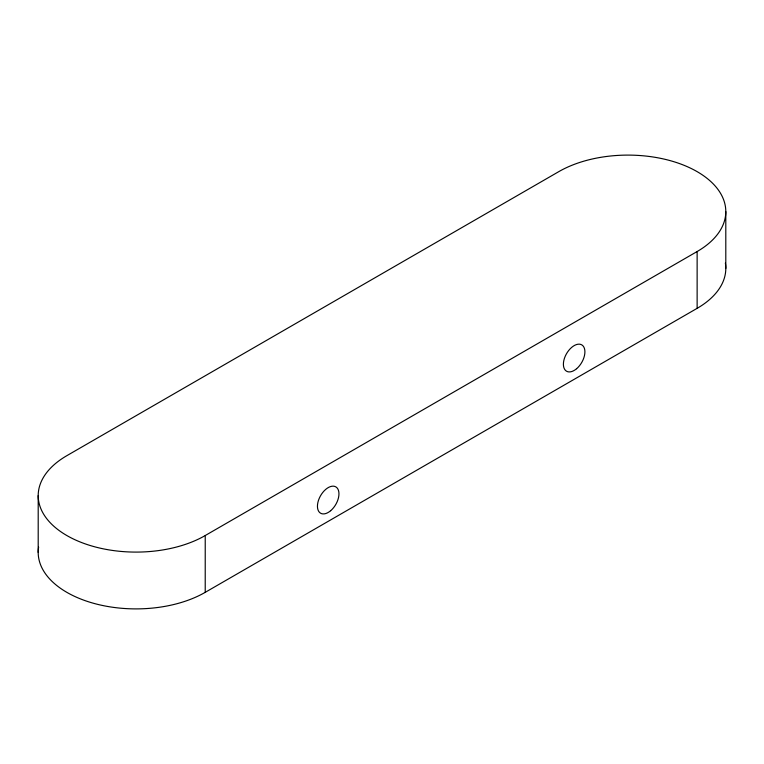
<?xml version="1.0" encoding="UTF-8"?>
<svg xmlns="http://www.w3.org/2000/svg" width="764" height="764" viewBox="0 0 764 764"><rect width="100%" height="100%" fill="white"/><g stroke="black" fill="none" stroke-linecap="round" stroke-linejoin="round"><path stroke-width="1.15" d="M205.22 535.535L697.131 251.537A97.84 56.488 0 0 0 697.15 171.652A97.84 56.488 0 0 0 558.77 171.652L66.869 455.659A97.84 56.488 0 0 0 66.85 535.545A97.84 56.488 0 0 0 205.23 535.545L205.22 592.339A97.84 56.488 0 0 1 94.383 603.522A97.84 56.488 0 0 1 38.63 547.091M205.22 592.339L697.131 308.341A97.84 56.488 0 0 0 725.37 263.074M725.8 211.59L725.8 268.393M697.131 251.537L697.131 308.341M38.2 495.607L38.2 552.41M576.61 368.716A15.223 8.786 -60 0 0 581.996 345.003A15.223 8.786 -60 0 0 563.851 360.398A15.223 8.786 -60 0 0 576.61 368.716M330.659 510.715A15.223 8.786 -60 0 0 336.045 487.002A15.223 8.786 -60 0 0 317.9 502.397A15.223 8.786 -60 0 0 330.659 510.715"/></g></svg>
